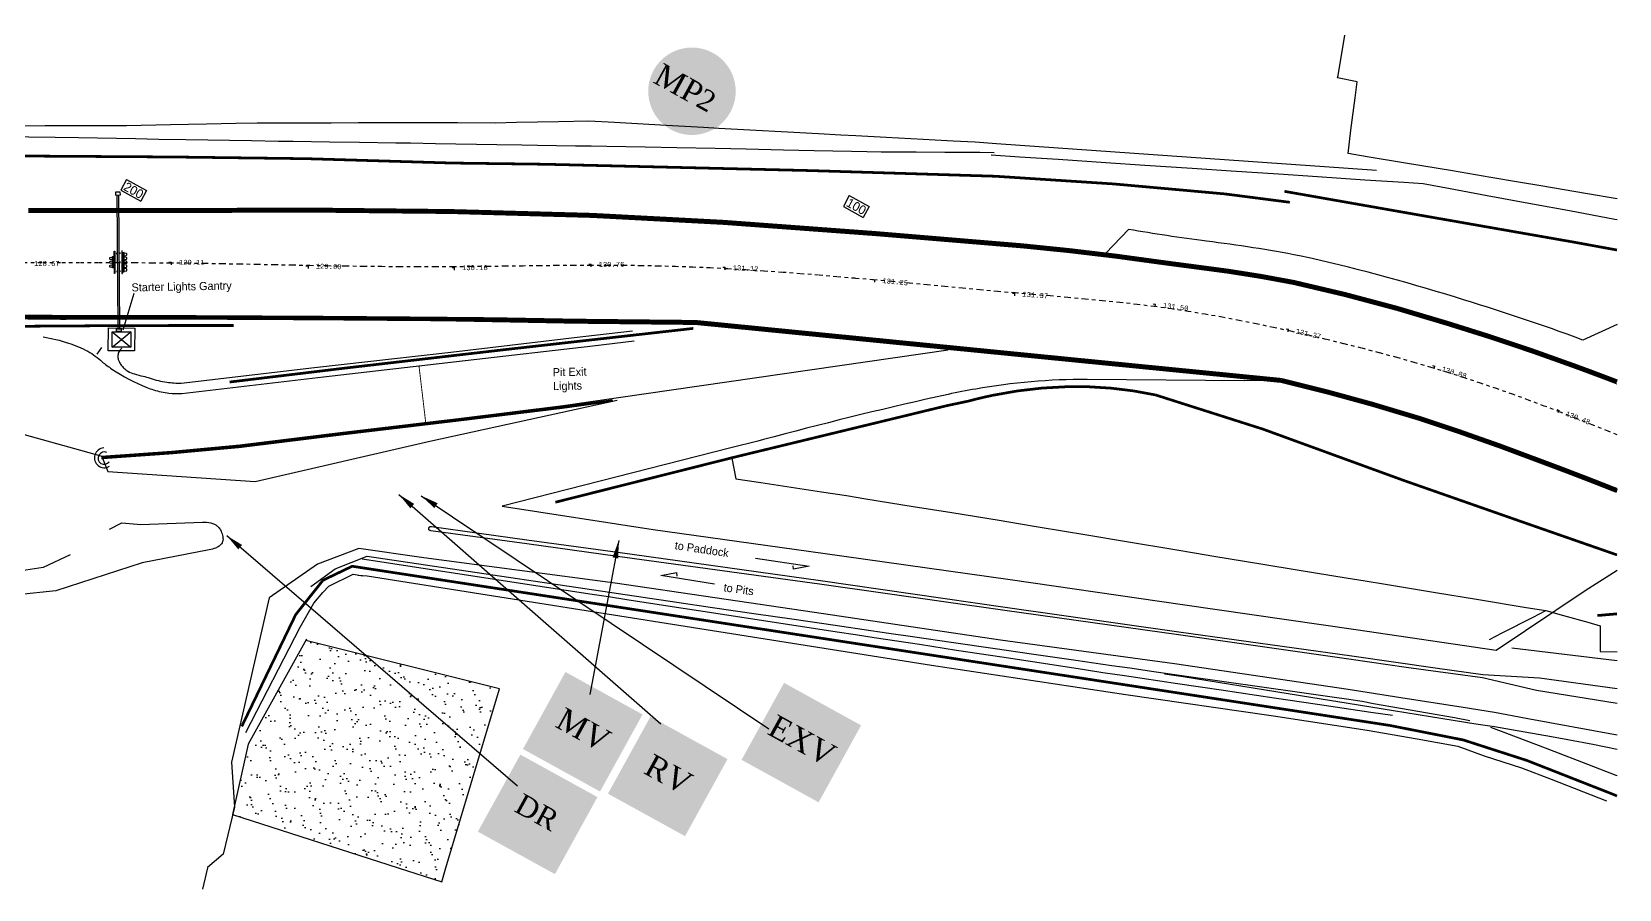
# Model space of a CAD drawing. Extents: x -136 to 854, y -243 to 380.
# Drawn here: x 618.2 to 841.3, y 259.2 to 379.7 of the extents above; entities that cross this region are included whole.
import ezdxf
from ezdxf.enums import TextEntityAlignment as Align

# ---------------------------------------------------------------- set-up
doc = ezdxf.new("R2010")
doc.units = 0
doc.linetypes.add('FIAPOINTILLE', pattern=[1, 0.5, -0.5])
doc.layers.get('0').update_dxf_attribs({"linetype": 'CONTINUOUS'})
for name, color, linetype in [('F1_CONVEYOR_BELT', 253, 'CONTINUOUS'), ('F1_FENCE_DEBRIS', 9, 'FIA_DEBRIS_FENCE'), ('F1_FENCE_SPECTATOR', 9, 'FIA_SPECTATOR_FENCE'), ('F1_GANTRY', 9, 'CONTINUOUS'), ('F1_GANTRY_TEXT', 9, 'CONTINUOUS'), ('F1_GUARDRAIL', 7, 'FIA_GUARDRAIL'), ('F1_KERB_OTHER', 8, 'CONTINUOUS'), ('F1_PIT_LANE', 5, 'CONTINUOUS'), ('F1_POST_OBSERVATION', 3, 'CONTINUOUS'), ('F1_ROAD_SURFACED', 9, 'CONTINUOUS'), ('F1_RUN_OFF_GRAVEL', 144, 'CONTINUOUS'), ('F1_START_LIGHTS', 8, 'CONTINUOUS'), ('F1_TRACK_CENTRELINE', 8, 'FIAPOINTILLE'), ('F1_TRACK_LEFT', 5, 'CONTINUOUS'), ('F1_TRACK_RIGHT', 5, 'CONTINUOUS'), ('F1_TRACK_SIGNAGE', 8, 'CONTINUOUS'), ('F1_TRACK_WHITELINING', 9, 'CONTINUOUS'), ('F1_TURN_NAME', 8, 'CONTINUOUS'), ('F1_TYRE_1', 147, 'FIA_TYRE_1'), ('F1_TYRE_1_BELT', 147, 'FIA_TYRE_1'), ('F1_TYRE_2', 147, 'FIA_TYRE_2'), ('F1_VEHICLE', 1, 'CONTINUOUS'), ('F1_VERGE_GRASSCRETE', 82, 'CONTINUOUS'), ('F1_WALL', 7, 'CONTINUOUS')]:
    doc.layers.add(name, color=color, linetype=linetype)
doc.styles.add('SECURITÉ', font='TIMES.TTF', dxfattribs={"height": 3})
doc.styles.add('survey$0$MONO', font='txt')
doc.styles.add('survey$0$STANDARD', font='MONOTXT', dxfattribs={"width": 2.5})
doc.linetypes.add('FIA_DEBRIS_FENCE', pattern='A,4,-2,["Z",Standard,S=1,R=90,X=0,Y=-0.4],-1', length=7)
doc.linetypes.add('FIA_GUARDRAIL', pattern='A,2,-0.35,[132,ltypeshp.shx,S=0.35,R=0,X=-0.35,Y=0],-0.35,1', length=3.7)
doc.linetypes.add('FIA_SPECTATOR_FENCE', pattern='A,4,-0.7,["+",Standard,S=2,R=0,X=0,Y=-1],-2', length=6.7)
doc.linetypes.add('FIA_TYRE_1', pattern='A,0,[1,fia.shx,S=0.35,R=0,X=0,Y=0],-0.7', length=0.7)
doc.linetypes.add('FIA_TYRE_2', pattern='A,0,[10,fia.shx,S=0.35,R=0,X=0,Y=0],-0.7', length=0.7)
doc.dimstyles.get("Standard").update_dxf_attribs({"dimtxt": 0.18, "dimasz": 0.18, "dimexe": 0.18, "dimexo": 0.0625, "dimgap": 0.09, "dimtad": 0, "dimtih": 1, "dimtoh": 1, "dimdec": 4, "dimzin": 0, "dimdsep": 46, "dimtxsty": 'Standard', "dimcen": 0.09, "dimadec": 0, "dimazin": 0, "dimtfac": 1, "dimtdec": 4, "dimtofl": 0, "dimtmove": 0, "dimatfit": 3, "dimfxl": 1, "dimtolj": 1, "dimtzin": 0, "dimarcsym": 0})

# ---------------------------------------------------------------- blocks, each defined once
blk = doc.blocks.new('survey$0$ECBL1')
at = {"color": 0, "linetype": 'ByBlock'}
for points in [[(-0.5, 0), (0.5, 0)], [(0, -0.5), (0, 0.5)]]:
    blk.add_lwpolyline(points, dxfattribs=at)
blk = doc.blocks.new('bloc_track_signage')
at = {"layer": 'F1_TRACK_SIGNAGE'}
for p, q in [((0, 1.36), (2.53, 1.36)), ((0, 1.36), (0, 0)), ((0, 0), (2.53, 0)), ((2.53, 1.36), (2.53, 0))]:
    blk.add_line(p, q, dxfattribs=at)
blk.add_attdef('TRACK_SIGNAGE', (0.15, 0.18), '', height=1, dxfattribs=at)
blk = doc.blocks.new('BLOC_POST_OBSERVATION')
at = {"layer": 'F1_POST_OBSERVATION'}
h = blk.add_hatch(color=256, dxfattribs=at)
edge = h.paths.add_edge_path()
edge.add_arc((-0.03, 0.11), 4.85, 0, 360)
at = {"layer": 'F1_POST_OBSERVATION', "color": 7, "style": 'SECURITÉ'}
blk.add_text('MP', height=2.5, rotation=0.0363, dxfattribs=at).set_placement((-1.68, 0.11), align=Align.MIDDLE)
blk.add_attdef('NUMBER', text='', height=2.3, rotation=0.1589, dxfattribs=at).set_placement((0.99, 0.02), align=Align.MIDDLE_LEFT)
blk = doc.blocks.new('BLOC_GANTRY')
at = {"layer": 'F1_GANTRY', "linetype": 'ByBlock'}
for p, q in [((-1.04, 0.85), (1.04, -0.85)), ((-1.04, -0.85), (1.04, 0.85))]:
    blk.add_line(p, q, dxfattribs=at)
for points in [[(-1.46, 1.26), (1.46, 1.26), (1.46, -1.26), (-1.46, -1.26)], [(-1.04, 0.85), (1.04, 0.85), (1.04, -0.85), (-1.04, -0.85)]]:
    blk.add_lwpolyline(points, close=True, dxfattribs=at)
blk = doc.blocks.new('SEMAFORO-ANCLAJE')
for p, q in [((-0.14, 0.03), (0, 0.03)), ((-0.14, -0.02), (0, -0.02))]:
    blk.add_line(p, q)
blk.add_lwpolyline([(-0.29, -0.05, 0.015, 0.015, 0), (-0.29, 0.05, 0.015, 0.015, 0), (-0.29, 0, 0.01, 0.01, 0), (-0.14, 0, 0.015, 0.015, 0), (-0.14, 0.05, 0.015, 0.015, 0), (-0.14, -0.05, 0.015, 0.015, 0)], format="xyseb")
blk = doc.blocks.new('SEMAFORO30-PLANTA')
blk.add_line((0, 0.2), (0, -0.2))
blk.add_lwpolyline([(-0.1, 0.15), (-0.35, 0.11, 0.33022), (-0.4, 0.06, 0.065024), (-0.4, -0.06, 0.33022), (-0.35, -0.11), (-0.1, -0.15)], format="xyb")
blk.add_lwpolyline([(0, -0.2), (0.1, -0.1), (0.1, 0.1), (0, 0.2), (-0.1, 0.2), (-0.1, -0.2)], close=True)
blk = doc.blocks.new('BLOC_START_LIGHTS')
at = {"layer": 'F1_START_LIGHTS'}
for p, q in [((-0.09, 7.36), (-0.09, -7.45)), ((0.09, 7.36), (0.09, -7.45))]:
    blk.add_line(p, q, dxfattribs=at)
for points in [[(-0.26, 7.68), (0.26, 7.68), (0.26, 7.38), (-0.26, 7.38)], [(-0.38, 1.25), (-0.43, 1.25), (-0.43, -1.25), (-0.38, -1.25)], [(0.4, 1.25), (0.45, 1.25), (0.45, -1.25), (0.4, -1.25)], [(-0.26, -7.76), (0.26, -7.76), (0.26, -7.46), (-0.26, -7.46)]]:
    blk.add_lwpolyline(points, close=True, dxfattribs=at)
at = {"layer": 'F1_START_LIGHTS', "rotation": 359.9998096561436}
for name, p in [('SEMAFORO30-PLANTA', (-0.53, 0.86)), ('SEMAFORO30-PLANTA', (-0.53, 0.43)), ('SEMAFORO30-PLANTA', (-0.53, 0)), ('SEMAFORO-ANCLAJE', (-0.09, 1)), ('SEMAFORO-ANCLAJE', (-0.09, 0)), ('SEMAFORO30-PLANTA', (-0.53, -0.43)), ('SEMAFORO30-PLANTA', (-0.53, -0.86)), ('SEMAFORO-ANCLAJE', (-0.09, -1))]:
    blk.add_blockref(name, p, dxfattribs=at)
at = {"layer": 'F1_START_LIGHTS', "xscale": -1, "rotation": 359.9998096561436}
for name, p in [('SEMAFORO-ANCLAJE', (0.09, 1)), ('SEMAFORO-ANCLAJE', (0.09, 0)), ('SEMAFORO30-PLANTA', (0.55, 0.43)), ('SEMAFORO30-PLANTA', (0.55, 0)), ('SEMAFORO-ANCLAJE', (0.09, -1)), ('SEMAFORO30-PLANTA', (0.55, -0.43))]:
    blk.add_blockref(name, p, dxfattribs=at)
blk = doc.blocks.new('BLOC_VEHICLE_MEDICAL')
at = {"layer": 'F1_VEHICLE'}
blk.add_hatch(color=256, dxfattribs=at).paths.add_polyline_path([(-4.88, 4.81), (-4.88, -4.95), (4.88, -4.95), (4.88, 4.81)])
at = {"layer": 'F1_VEHICLE', "color": 7, "style": 'SECURITÉ'}
blk.add_text('MV', height=2.5, rotation=0.0363, dxfattribs=at).set_placement((-0.04, 0.14), align=Align.MIDDLE)
blk = doc.blocks.new('BLOC_VEHICLE_RECOVERY')
at = {"layer": 'F1_VEHICLE'}
blk.add_hatch(color=256, dxfattribs=at).paths.add_polyline_path([(-4.63, 4.95), (-4.63, -4.81), (5.13, -4.81), (5.13, 4.95)])
at = {"layer": 'F1_VEHICLE', "color": 7, "style": 'SECURITÉ'}
blk.add_text('RV', height=2.5, rotation=0.0363, dxfattribs=at).set_placement((0.22, 0.29), align=Align.MIDDLE)
blk = doc.blocks.new('BLOC_VEHICLE_EXTRICATION')
at = {"layer": 'F1_VEHICLE'}
blk.add_hatch(color=256, dxfattribs=at).paths.add_polyline_path([(-4.63, 4.66), (-4.63, -5.09), (5.13, -5.09), (5.13, 4.66)])
at = {"layer": 'F1_VEHICLE', "color": 7, "style": 'SECURITÉ'}
blk.add_text('EXV', height=2.5, rotation=0.0363, dxfattribs=at).set_placement((0.22, 0), align=Align.MIDDLE)
blk = doc.blocks.new('BLOC_VEHICLE_OTHER')
at = {"layer": 'F1_VEHICLE'}
blk.add_hatch(color=256, dxfattribs=at).paths.add_polyline_path([(-4.59, 4.81), (-4.59, -4.95), (5.17, -4.95), (5.17, 4.81)])
at = {"layer": 'F1_VEHICLE', "color": 7, "style": 'SECURITÉ'}
blk.add_attdef('TXT', text='', height=2.3, rotation=0.1589, dxfattribs=at).set_placement((-3.37, 0.25), align=Align.MIDDLE_LEFT)

msp = doc.modelspace()

# ---------------------------------------------------------------- hatches: boundary and pattern name
at = {"layer": 'F1_RUN_OFF_GRAVEL'}
h = msp.add_hatch(dxfattribs=at)
h.set_pattern_fill('AR-SAND', color=256, scale=0.063375, angle=-28.879, style=0)
h.set_pattern_definition([(8.6210407, (-718999.0526, 158718.9687), (1.409186791, 2.764913619), [0, -2.446782, 0, -2.7365325, 0, -2.615803125]), (338.6210407, (-718999.0526, 158718.9687), (4.688608644, 2.602050593), [0, -1.3199745, 0, -2.20532325, 0, -0.845105625]), (298.6210407, (-719000.7863, 158719.925), (4.393916769, -2.413065814), [0, -0.8048625, 0, -2.897505, 0, -3.78285375]), (288.6210407, (-719000.7863, 158719.925), (4.91959967, -1.09994671), [0, -0.40243125, 0, -1.8994755, 0, -2.17312875])])
h.paths.add_polyline_path([(656.86, 294.3), (648.63, 279.57), (646.45, 269.66), (675.85, 260.21), (683.97, 287.32), (656.77, 294.14)])

# ---------------------------------------------------------------- linework, layer by layer
at = {"layer": 'F1_CONVEYOR_BELT', "flags": 128}
msp.add_lwpolyline([(628.34, 321.2, 1.270013), (629.15, 318.62, 2.164182)], format="xyb", dxfattribs=at)
at = {"layer": 'F1_FENCE_DEBRIS', "flags": 128}
for points in [[(753.49, 362.7), (751.48, 362.72), (746.56, 362.75), (742.53, 362.77), (737.61, 362.8), (735.59, 362.82), (733.44, 362.87), (728.19, 362.99), (723.88, 363.09), (718.63, 363.21), (716.47, 363.25), (714.27, 363.29), (708.87, 363.39), (704.46, 363.47), (699.07, 363.57), (696.86, 363.61), (694.67, 363.64), (689.31, 363.72), (687.12, 363.75), (683.6, 363.81), (674.99, 363.96), (671.47, 364.03), (669.38, 364.06), (664.27, 364.14), (660.09, 364.2), (654.98, 364.28), (652.89, 364.31), (649.11, 364.37), (639.86, 364.51), (636.07, 364.57), (632.8, 364.64), (624.79, 364.79), (621.51, 364.86), (617.82, 364.9), (608.81, 365.02), (605.12, 365.06), (603.68, 365.07), (600.17, 365.08), (598.73, 365.08), (596.52, 365.1), (591.11, 365.16), (586.69, 365.2), (581.28, 365.25), (579.07, 365.27), (576.98, 365.32), (571.88, 365.45), (567.7, 365.55), (562.6, 365.67), (560.51, 365.72)], [(753.08, 362.41), (757.03, 362.15), (762.5, 361.79), (769.17, 361.34), (774.64, 360.98), (781.32, 360.54), (786.78, 360.17), (793.46, 359.73), (798.92, 359.37), (805.6, 358.92), (811.07, 358.56), (813.8, 358.38), (817.56, 357.68), (822.77, 356.71), (829.14, 355.53), (834.35, 354.57), (840.71, 353.38), (841.02, 353.33)], [(716.63, 319.75), (717.2, 316.88), (720.7, 316.35), (729.23, 315.04), (732.72, 314.51), (735.44, 314.07), (742.09, 312.99), (747.53, 312.11), (754.17, 311.03), (756.89, 310.59), (759.68, 310.12), (766.49, 308.98), (772.07, 308.05), (778.88, 306.91), (781.66, 306.44), (784.36, 306), (790.95, 304.91), (796.34, 304.03), (802.94, 302.94), (805.63, 302.5), (808.5, 302.03), (815.52, 300.87), (821.26, 299.92), (828.27, 298.76), (831, 298.34), (833.48, 297.65), (836.92, 296.69), (838.64, 296.21), (838.64, 292.57), (841.02, 292.52)], [(657.45, 301.73), (660.85, 304.19), (665.38, 305.97), (665.38, 305.97), (665.38, 305.97), (665.38, 305.97), (665.38, 305.97), (665.38, 305.97), (665.38, 305.97), (665.38, 305.97)], [(665.38, 305.97), (708.88, 299.51), (713.89, 298.78), (720.02, 297.89), (725.03, 297.16), (731.15, 296.27), (736.16, 295.54), (738.67, 295.17), (742.34, 294.64), (747.43, 293.91), (753.64, 293.01), (758.73, 292.27), (764.95, 291.37), (770.03, 290.63), (772.57, 290.27), (775.91, 289.79), (780.52, 289.13), (786.15, 288.33), (790.77, 287.67), (796.4, 286.87), (801.01, 286.21), (803.32, 285.88), (803.95, 285.79), (804.57, 285.69), (805.2, 285.61), (806.8, 285.29), (818.19, 283.31), (820.35, 282.89)], [(809.45, 283.57), (806.4, 284.02), (798.94, 285.13), (792.84, 286.03), (785.38, 287.13), (779.27, 288.03), (771.81, 289.14), (768.76, 289.59), (766.16, 289.99), (759.79, 290.97), (754.57, 291.77), (748.2, 292.74), (742.99, 293.55), (736.62, 294.52), (734.02, 294.92), (731.41, 295.32), (725.04, 296.3), (719.83, 297.1), (713.46, 298.08), (708.24, 298.88), (701.87, 299.86), (699.27, 300.26), (696.66, 300.66), (690.29, 301.64), (685.08, 302.44), (678.71, 303.42), (673.5, 304.22), (667.13, 305.2), (664.66, 305.57)], [(823.09, 294.29), (824.87, 295.2), (829.22, 297.43), (831, 298.34)], [(841.02, 278.82), (837.6, 279.49), (834.09, 280.18), (831.8, 280.59), (826.18, 281.58), (823.81, 281.97), (821.2, 282.38), (814.83, 283.41), (809.61, 284.25), (803.23, 285.27), (798.01, 286.11), (791.64, 287.14), (786.42, 287.98), (780.04, 289), (777.43, 289.42)], [(823.25, 281.96), (825.49, 281.1), (830.94, 279.02), (835.4, 277.31), (840.85, 275.22), (841.02, 275.16)]]:
    msp.add_lwpolyline(points, dxfattribs=at)
at = {"layer": 'F1_FENCE_SPECTATOR', "flags": 128}
for points in [[(801.81, 373.58), (802.79, 379.25)], [(807.23, 360.21), (799.89, 360.73), (793.88, 361.15), (786.53, 361.67), (780.52, 362.09), (773.18, 362.61), (767.17, 363.03), (759.82, 363.55), (753.81, 363.97), (750.81, 364.18), (747.74, 364.34), (743.5, 364.57), (738.31, 364.84), (734.06, 365.07), (731.94, 365.18), (728.8, 365.35), (724.46, 365.6), (719.14, 365.89), (714.8, 366.13), (712.63, 366.25), (707.39, 366.54), (700.15, 366.94), (696.53, 367.14), (692.26, 367.06), (686.35, 366.94), (683.39, 366.88), (678.04, 366.89), (670.62, 366.89), (666.92, 366.9), (664.15, 366.89), (660.33, 366.88), (655.65, 366.87), (651.82, 366.86), (649.91, 366.86), (646.93, 366.8), (642.8, 366.72), (637.75, 366.63), (633.62, 366.55), (631.55, 366.51), (628.75, 366.5), (624.86, 366.49), (620.11, 366.48), (616.23, 366.46), (614.28, 366.46), (609.54, 366.42), (602.97, 366.36), (599.69, 366.33)]]:
    msp.add_lwpolyline(points, dxfattribs=at)
at = {"layer": 'F1_FENCE_SPECTATOR'}
msp.add_lwpolyline([(841.02, 356.21), (836.6, 356.97), (830.32, 358.05), (827.18, 358.59), (823.29, 359.24), (817.9, 360.15), (811.31, 361.25), (805.91, 362.15), (803.22, 362.6), (803.63, 365.88), (804.2, 370.42), (804.49, 372.69), (801.75, 373.23), (801.81, 373.58)], dxfattribs=at)
at = {"layer": 'F1_GANTRY_TEXT'}
msp.add_line((632.56, 342.9), (631.04, 337.78), dxfattribs=at)
at = {"layer": 'F1_GUARDRAIL', "flags": 128}
msp.add_lwpolyline([(556.87, 362.24, 0.38, 0.38, 0), (565.82, 362.06, 0.38, 0.38, 0), (585.84, 362.09, 0.38, 0.38, 0), (599.82, 362.2, 0.38, 0.38, 0), (618.13, 362.24, 0.38, 0.38, 0), (638.15, 362.11, 0.38, 0.38, 0), (656.92, 361.87, 0.38, 0.38, 0), (677.28, 361.26, 0.38, 0.38, 0), (690.29, 361.09, 0.38, 0.38, 0), (727.59, 360.2, 0.38, 0.38, 0), (753.7, 359.4, 0.38, 0.38, 0), (770.31, 358.32, 0.38, 0.38, 0), (785.88, 356.92, 0.38, 0.38, 0), (795.04, 355.74, 0, 0, 0)], format="xyseb", dxfattribs=at)
at = {"layer": 'F1_GUARDRAIL', "const_width": 0.38, "flags": 128}
for points in [[(841.02, 349.03), (835, 350.13), (812.58, 354.06), (794.28, 357.28)], [(711.21, 338.01), (684.58, 335.01), (662.44, 332.45), (646.03, 330.47)], [(628, 319.8), (637.92, 320.5), (647.48, 321.38), (661.62, 323.13), (678.63, 325.16), (692.92, 326.91), (699.9, 327.87)], [(838.27, 297.64), (841.02, 297.88)]]:
    msp.add_lwpolyline(points, dxfattribs=at)
msp.add_lwpolyline([(841.02, 306.17), (840.94, 306.19), (829.14, 310.3), (810.89, 316.69), (791.25, 323.85), (776.18, 328.65, 0.044926), (766.82, 329.8, 0.01488), (763.67, 329.81, 0.04505), (753.27, 328.6, 0.014762), (749.87, 327.79), (746.85, 327.15), (716.75, 319.85), (691.82, 313.57)], format="xyb", dxfattribs=at)
at = {"layer": 'F1_GUARDRAIL', "const_width": 0.38}
msp.add_lwpolyline([(647.74, 282.05), (655.33, 297.78), (659.16, 302.6), (663.26, 304.57), (809.08, 282.19), (819.41, 280.15), (828.34, 277.27), (840.23, 272.6), (841.02, 272.27)], dxfattribs=at)
at = {"layer": 'F1_KERB_OTHER', "const_width": 0.254}
msp.add_lwpolyline([(793.79, 330.67), (813.08, 325.38), (830.3, 319.3), (841.02, 315.08)], dxfattribs=at)
at = {"layer": 'F1_PIT_LANE'}
msp.add_lwpolyline([(619.83, 336.81, -0.04548), (623.38, 335.95, -0.036917), (626.13, 334.79, -0.045661), (627.16, 334.12, -0.01146), (628.12, 333.33, 0.037877), (629.49, 332.3, 0.047077), (634.41, 329.7, 0.017116), (635.36, 329.37, 0.04663), (637.51, 328.92, 0.038006), (639.32, 328.86), (659.21, 331.2), (679.13, 333.49), (697.09, 335.58), (702.87, 336.25)], format="xyb", dxfattribs=at)
for points in [[(627.98, 320.06), (637.9, 320.76), (647.45, 321.63), (661.59, 323.38), (678.6, 325.41), (692.89, 327.16), (747, 335)], [(627.98, 320.06), (597.32, 328.57), (580.48, 328.21), (569.95, 327.86), (554.61, 327.46), (540.92, 327.08), (519.36, 326.33), (502.47, 325.54), (482.08, 324.57), (470.37, 323.95), (451.88, 322.63), (432.79, 321.31), (414.81, 319.77), (400.15, 318.36)]]:
    msp.add_lwpolyline(points, dxfattribs=at)
at = {"layer": 'F1_ROAD_SURFACED'}
for points in [[(841.02, 338.58), (836.24, 336.37, 0.01592), (818.32, 342.38, 0.02165), (796.39, 348.22, 0.01812), (783.35, 350.26, -0.00544), (777.75, 351.05, -0.002), (772.38, 351.92), (769.18, 348.59)], [(630.89, 335.23, 0.05578), (630.59, 334.9, 0.05069), (630.44, 334.63, 0.05576), (630.35, 334.36, 0.05578), (630.33, 334.07, 0.05076), (630.36, 333.76, 0.05589), (630.51, 333.34, 0.04507), (630.8, 332.84, 0.04649), (631.15, 332.44, 0.0628), (631.74, 331.99, 0.05448), (632.65, 331.61, 0.01811), (633.88, 331.29, -0.02279), (634.85, 331.02, 0.04569), (637.22, 330.45, 0.03755), (639.22, 330.31), (657.95, 332.49), (677.13, 334.65), (695.67, 336.88), (702.67, 337.66, 0.03755)], [(793.79, 330.67), (788.72, 330.62), (766.56, 330.82, 0.04571), (750.89, 329.49, 0.00956), (747.02, 328.74, 0.01083), (722.57, 322.77, -0.00098), (716.47, 321.2), (684.35, 313.03), (705.55, 309.76), (729.43, 306.42), (755.72, 302.69), (779.95, 299.2), (804.3, 295.69), (824.04, 292.79), (836.53, 301.16), (841.02, 304.04)], [(629.15, 309.77), (630.87, 310.67), (633.55, 310.43), (642.22, 310.78, -0.04543), (643.38, 310.67, -0.06013), (643.9, 310.49, -0.0596), (644.25, 310.27, -0.06345), (644.56, 309.95, -0.03877), (644.74, 309.66, -0.05387), (645.03, 308.95, -0.05091), (645.1, 308.54, -0.06434), (645.09, 308.19, -0.07225), (644.98, 307.88, -0.06881), (644.8, 307.61, -0.05667), (644.55, 307.39, -0.06062), (644.05, 307.12, -0.04751), (643.17, 306.88), (633.75, 305.03), (621.59, 301.13), (605.39, 299.43), (603.2, 299.95)], [(841.02, 285.26), (829.7, 287.08), (822.12, 288.9), (811.4, 290.34), (803.66, 291.46), (779.4, 294.91), (754.97, 298.34), (728.95, 302.03), (700.53, 305.95), (687.79, 307.73), (674.31, 309.57, -0.0561), (674.19, 309.6, -0.05517), (674.13, 309.63, -0.04702), (674.09, 309.66, -0.05341), (674.06, 309.69, -0.05503), (674.04, 309.73, -0.05113), (674.03, 309.77, -0.06317), (674.03, 309.86, -0.01669), (674.03, 309.89, -0.0547), (674.05, 309.98, -0.04586), (674.07, 310.03, -0.05208), (674.1, 310.07, -0.0542), (674.14, 310.11, -0.05113), (674.18, 310.13, -0.0443), (674.23, 310.15, -0.05189), (674.31, 310.16, -0.04572), (674.42, 310.15), (687.83, 308.27), (700.61, 306.54), (729.07, 302.55), (755.01, 298.84), (779.44, 295.33), (803.77, 291.99), (815.78, 290.25), (822.17, 289.33), (830.13, 288.9), (841.02, 287.37)]]:
    msp.add_lwpolyline(points, format="xyb", dxfattribs=at)
for points in [[(627.41, 334.37), (628.06, 335.33)], [(628.06, 320), (628.91, 317.89), (649.62, 316.49), (674.19, 322.15), (700.5, 327.93)], [(623.65, 306.19), (619.85, 304.4), (609.44, 302.8), (603.2, 302.51)], [(841.02, 280.82), (828.27, 283.17), (823.79, 283.99), (819.39, 284.73), (810.62, 286.09), (803.22, 287.26), (778.81, 290.83), (754.38, 294.19), (728.25, 298.08), (700.23, 302.18), (673.34, 305.74), (664.2, 307.08), (658.41, 304.84), (651.61, 300.13), (646.28, 277.04), (646.7, 270.7), (645.12, 264.09), (642.94, 262.2), (642.93, 262.18)], [(826.25, 293.11), (841.02, 291.33)], [(642.93, 262.18), (642.23, 259.16)]]:
    msp.add_lwpolyline(points, dxfattribs=at)
at = {"layer": 'F1_RUN_OFF_GRAVEL'}
for points in [[(656.86, 294.3), (648.63, 279.57), (646.45, 269.66), (669.74, 262.18)], [(676.44, 262.18), (683.97, 287.32), (656.77, 294.14), (656.86, 294.3)], [(669.74, 262.18), (675.85, 260.21), (676.44, 262.18)]]:
    msp.add_lwpolyline(points, dxfattribs=at)
at = {"layer": 'F1_TRACK_CENTRELINE'}
msp.add_polyline3d([(841.02, 323.04, 165.15), (839.77, 323.55, 165.18), (837.52, 324.46, 165.25), (835.26, 325.36, 165.31), (833.02, 326.24, 165.38), (830.79, 327.1, 165.44), (828.57, 327.93, 165.51), (826.34, 328.75, 165.57), (824.1, 329.54, 165.64), (821.85, 330.31, 165.7), (819.57, 331.06, 165.76), (817.26, 331.8, 165.83), (814.91, 332.52, 165.89), (812.51, 333.23, 165.95), (810.07, 333.91, 166.01), (807.61, 334.58, 166.07), (805.12, 335.23, 166.13), (802.62, 335.86, 166.19), (800.13, 336.47, 166.25), (797.64, 337.05, 166.3), (795.18, 337.61, 166.35), (792.74, 338.14, 166.4), (790.32, 338.65, 166.44), (787.92, 339.13, 166.48), (785.53, 339.58, 166.52), (783.15, 340, 166.55), (780.77, 340.39, 166.57), (778.39, 340.75, 166.59), (775.99, 341.08, 166.6), (773.58, 341.38, 166.6), (771.16, 341.65, 166.6), (768.72, 341.9, 166.6), (766.27, 342.13, 166.58), (763.82, 342.36, 166.57), (761.35, 342.57, 166.55), (758.89, 342.78, 166.53), (756.43, 342.99, 166.51), (753.96, 343.21, 166.49), (751.49, 343.44, 166.47), (749.02, 343.66, 166.45), (746.55, 343.89, 166.44), (744.06, 344.13, 166.42), (741.56, 344.36, 166.4), (739.04, 344.59, 166.38), (736.5, 344.83, 166.36), (733.95, 345.05, 166.34), (731.38, 345.28, 166.32), (728.8, 345.49, 166.29), (726.23, 345.7, 166.27), (723.66, 345.89, 166.24), (721.1, 346.07, 166.22), (718.56, 346.24, 166.18), (716.06, 346.38, 166.15), (713.58, 346.51, 166.1), (711.14, 346.61, 166.06), (708.71, 346.7, 166.01), (706.31, 346.77, 165.95), (703.93, 346.82, 165.89), (701.55, 346.85, 165.83), (699.17, 346.87, 165.76), (696.8, 346.87, 165.69), (694.42, 346.86, 165.61), (692.03, 346.84, 165.53), (689.63, 346.81, 165.44), (687.23, 346.78, 165.35), (684.8, 346.75, 165.26), (682.36, 346.71, 165.17), (679.91, 346.69, 165.08), (677.43, 346.67, 164.99), (674.94, 346.66, 164.89), (672.43, 346.66, 164.8), (669.91, 346.67, 164.71), (667.38, 346.69, 164.63), (664.85, 346.72, 164.54), (662.33, 346.75, 164.45), (659.82, 346.79, 164.37), (657.32, 346.84, 164.28), (654.85, 346.89, 164.2), (652.38, 346.94, 164.12), (649.93, 346.99, 164.04), (647.49, 347.04, 163.96), (645.04, 347.08, 163.88), (642.6, 347.13, 163.81), (640.14, 347.16, 163.73), (637.68, 347.19, 163.66), (635.19, 347.2, 163.58), (632.68, 347.21, 163.51), (630.14, 347.21, 163.44), (627.57, 347.21, 163.37), (624.95, 347.21, 163.3), (622.29, 347.21, 163.24), (619.58, 347.22, 163.17), (616.8, 347.23, 163.11)], dxfattribs=at)
at = {"layer": 'F1_TRACK_LEFT', "const_width": 0.634}
msp.add_lwpolyline([(841.02, 330.52, 0.004012), (834.94, 332.8, 0.01434), (817.23, 338.74, 0.02169), (795.61, 344.5, 0.01877), (781.85, 346.68, -0.00103), (777.24, 347.29, 0.01288), (757.45, 349.65), (736.71, 351.38), (715.5, 352.95), (696.98, 353.93), (677.15, 354.47), (657.09, 354.68), (637.46, 354.61), (617.77, 354.61)], format="xyb", dxfattribs=at)
at = {"layer": 'F1_TRACK_RIGHT', "const_width": 0.634}
msp.add_lwpolyline([(841.02, 315.18, 0.005788), (830.3, 319.3, 0.01347), (813.08, 325.38, 0.0179), (793.79, 330.67), (711.55, 338.81), (694.45, 338.99), (676.08, 339.33), (657.92, 339.47), (638.14, 339.57), (622.42, 339.53), (612.62, 339.63), (617.52, 339.58), (593.03, 339.72), (575.95, 339.66), (559.02, 339.83), (541.27, 339.81), (522.03, 339.64), (505.93, 339.54), (487.68, 339.15), (469.03, 338.74), (450.48, 338.06), (432.19, 337.28), (412.9, 336.1, 0.005775), (400.15, 335.19)], format="xyb", dxfattribs=at)
at = {"layer": 'F1_TRACK_WHITELINING', "const_width": 0.127}
for points in [[(841.02, 330.18, 0.004088), (834.83, 332.5, 0.014341), (817.13, 338.43, 0.021688), (795.55, 344.19, 0.018767), (781.81, 346.37, -0.001031), (777.2, 346.98, 0.01288), (757.43, 349.33), (736.69, 351.06), (715.48, 352.63), (696.96, 353.61), (677.14, 354.16), (657.09, 354.36), (637.46, 354.29), (617.77, 354.29)], [(711.56, 339.13), (694.45, 339.31), (682.8, 339.52), (625.71, 339.85), (622.42, 339.84), (616.11, 339.91), (593.03, 340.04), (575.95, 339.98), (559.02, 340.14), (541.27, 340.13), (522.03, 339.96), (505.93, 339.85), (487.67, 339.46), (469.03, 339.06), (450.47, 338.38), (432.17, 337.6), (412.88, 336.42, 0.005763), (400.15, 335.51)], [(711.56, 339.13), (694.45, 339.31), (682.8, 339.52), (625.71, 339.85), (622.42, 339.84), (616.11, 339.91), (593.03, 340.04), (575.95, 339.98), (559.02, 340.14), (541.27, 340.13), (522.03, 339.96), (505.93, 339.85), (487.67, 339.46), (469.03, 339.06), (450.47, 338.38), (432.17, 337.6), (412.88, 336.42, 0.005763), (400.15, 335.51)], [(841.02, 315.52, 0.005724), (830.41, 319.6, 0.01347), (813.18, 325.68, 0.01792), (793.84, 330.98)]]:
    msp.add_lwpolyline(points, format="xyb", dxfattribs=at)
at = {"layer": 'F1_TRACK_WHITELINING', "linetype": 'FIAPOINTILLE', "const_width": 0.127}
msp.add_lwpolyline([(793.84, 330.98), (711.56, 339.13)], dxfattribs=at)
at = {"layer": 'F1_TRACK_WHITELINING', "const_width": 0.127}
msp.add_lwpolyline([(672.65, 332.74), (673.62, 324.56)], dxfattribs=at)
at = {"layer": 'F1_TURN_NAME'}
for p, q in [((719.95, 305.71), (727.47, 304.58)), ((706.66, 303.27), (708.86, 303.69)), ((708.86, 303.69), (708.9, 303.18)), ((725.28, 304.14), (725.23, 304.65)), ((727.47, 304.58), (725.28, 304.14)), ((714.17, 302.06), (706.66, 303.27))]:
    msp.add_line(p, q, dxfattribs=at)
at = {"layer": 'F1_TYRE_1', "flags": 128}
msp.add_lwpolyline([(664.08, 303.33), (665.38, 303.24), (744.66, 290.65), (771.99, 286.56), (792.75, 283.52), (805.9, 281.53), (812.94, 280.32), (818.67, 279.27), (822.37, 277.93), (827.61, 276.21), (831.75, 274.62), (839.55, 271.6)], dxfattribs=at)
msp.add_lwpolyline([(664.08, 303.33), (665.38, 303.24), (744.66, 290.65), (771.99, 286.56), (792.75, 283.52), (805.9, 281.53), (812.94, 280.32), (818.67, 279.27), (822.37, 277.93), (827.61, 276.21), (831.75, 274.62), (839.55, 271.6)], dxfattribs=at)
at = {"layer": 'F1_TYRE_1_BELT', "flags": 128}
msp.add_lwpolyline([(628.8, 320.55, 2.164182), (629.13, 319.27)], format="xyb", dxfattribs=at)
at = {"layer": 'F1_TYRE_2', "flags": 128}
msp.add_lwpolyline([(648.32, 281.19), (655.94, 296.02), (657.87, 299.4), (659.12, 300.88), (659.96, 301.76), (663.41, 303.44), (664.74, 303.23)], dxfattribs=at)
at = {"layer": 'F1_WALL', "const_width": 0.38}
msp.add_lwpolyline([(604.95, 338.68), (609.58, 338.29), (615.41, 338.3), (631.85, 338.41), (642.07, 338.42), (646.62, 338.42)], dxfattribs=at)

# ---------------------------------------------------------------- block references
at = {"layer": 'F1_GANTRY', "xscale": 1.267499999982368, "yscale": 1.267500000074506, "zscale": 1.2675, "rotation": 359.6198743662814}
msp.add_blockref('BLOC_GANTRY', (630.85, 336.46), dxfattribs=at)
at = {"layer": 'F1_KERB_OTHER'}
ref = msp.add_blockref('BLOC_VEHICLE_OTHER', (689.05, 269.94), dxfattribs=dict(at, xscale=1.267499999840341, yscale=1.267500000074506, zscale=1.2675, rotation=331.1210406934555))
ref.add_attrib('TXT', 'DR', dxfattribs={"layer": 'F1_VEHICLE', "color": 7, "height": 2.915, "rotation": 331.28, "style": 'SECURITÉ'}).set_placement((686.57, 271.46), align=Align.MIDDLE_LEFT)
at = {"layer": 'F1_POST_OBSERVATION', "xscale": 1.267499999840341, "yscale": 1.267500000074506, "zscale": 1.2675, "rotation": 331.1210406934555}
msp.add_blockref('BLOC_POST_OBSERVATION', (710.98, 371.21), dxfattribs=at).add_auto_attribs({'NUMBER': '2'})
at = {"layer": 'F1_TRACK_CENTRELINE', "yscale": 0.6971249999478459, "zscale": 0.6971250000000001}
for p, xscale, rotation in [((637.86, 347.3, 163.65), 0.697124999973921, 0.04104068989358094), ((657.11, 346.8, 164.27), 0.6971250000453485, 358.6010406797495), ((677.66, 346.55, 164.98), 0.697124999973921, 0.04104068989358094), ((696.86, 347.02, 165.74), 0.697124999973921, 0.04104068989358094), ((715.68, 346.61, 166.19), 0.6971250000287593, 357.1610406939895), ((736.73, 344.86, 166.36), 0.6971249999687011, 354.2810406884726), ((756.41, 342.92, 166.51), 0.6971250000109542, 355.7210406523599), ((776.17, 341.41, 166.68), 0.6971250000511725, 352.841040651934), ((794.87, 337.89, 166.38), 0.6971249999449811, 347.0810407231504), ((815.42, 332.69, 165.89), 0.6971249998669808, 342.7610407104295), ((832.88, 326.49, 165.38), 0.6971250000295948, 338.4410406717283)]:
    msp.add_blockref('survey$0$ECBL1', p, dxfattribs=dict(at, xscale=xscale, rotation=rotation))
at = {"layer": 'F1_TRACK_SIGNAGE', "xscale": 1.267499999840341, "yscale": 1.267500000074506, "zscale": 1.2675, "rotation": 331.1210406934555}
for p, values in [((630.73, 357.43), {'TRACK_SIGNAGE': '200'}), ((630.73, 357.43), {'TRACK_SIGNAGE': '200'}), ((732.29, 355.17), {'TRACK_SIGNAGE': '100'}), ((732.29, 355.17), {'TRACK_SIGNAGE': '100'})]:
    msp.add_blockref('bloc_track_signage', p, dxfattribs=at).add_auto_attribs(values)
at = {"layer": 'F1_VEHICLE', "xscale": 1.267499999840341, "yscale": 1.267500000074506, "zscale": 1.2675, "rotation": 331.1210406934555}
for name, p in [('BLOC_VEHICLE_MEDICAL', (695.71, 281.38)), ('BLOC_VEHICLE_EXTRICATION', (726.24, 280.17)), ('BLOC_VEHICLE_RECOVERY', (707.29, 275.1))]:
    msp.add_blockref(name, p, dxfattribs=at)
at = {"layer": 'F1_VERGE_GRASSCRETE', "xscale": 1.267499999997508, "yscale": 1.267500000074506, "zscale": 1.2675, "rotation": 180.3713844959842}
msp.add_blockref('BLOC_START_LIGHTS', (630.41, 347.31), dxfattribs=at)

# ---------------------------------------------------------------- texts
at = {"layer": 'F1_GANTRY_TEXT', "style": 'survey$0$MONO'}
for s, height, p in [('Starter Lights Gantry', 1.1407, (632.26, 343.2)), ('Pit Exit', 1.141, (691.46, 331.28)), ('Pit Exit', 1.141, (691.46, 331.28)), ('Lights', 1.141, (691.5, 329.33)), ('Lights', 1.141, (691.5, 329.33))]:
    msp.add_text(s, height=height, rotation=1.121, dxfattribs=at).set_placement(p)
at = {"layer": 'F1_TRACK_CENTRELINE', "style": 'survey$0$STANDARD'}
for s, rotation, p in [('128.67', 0.041, (618.54, 346.78)), ('129.11', 0.041, (638.91, 346.95)), ('129.60', 358.601, (658.14, 346.42)), ('130.16', 0.041, (678.7, 346.2)), ('130.76', 0.041, (697.9, 346.66)), ('131.12', 357.161, (716.72, 346.21)), ('131.25', 354.281, (737.74, 344.4)), ('131.37', 355.721, (757.43, 342.49)), ('131.50', 352.841, (777.16, 340.93)), ('131.27', 347.081, (795.81, 337.32)), ('130.88', 342.761, (816.32, 332.04)), ('130.48', 338.441, (833.72, 325.78))]:
    msp.add_text(s, height=0.697, rotation=rotation, dxfattribs=at).set_placement(p)
at = {"layer": 'F1_TURN_NAME', "style": 'survey$0$MONO'}
for s, rotation, p in [('to Paddock', 351.5147, (708.54, 306.97)), ('to Pits', 352.1925, (715.41, 301.05))]:
    msp.add_text(s, height=1.141, rotation=rotation, dxfattribs=at).set_placement(p)

# ---------------------------------------------------------------- leaders
at = {"layer": 'F1_VEHICLE'}
for points in [[(669.83, 314.67), (706.65, 282.42)], [(672.97, 314.48), (721.83, 281.71)], [(645.63, 308.88), (686.51, 273.72)], [(700.72, 308.2), (696.68, 286.56)]]:
    msp.add_leader(points, dimstyle='Standard', override={"dimtxt": 2.5, "dimasz": 2.5, "dimexe": 1.25, "dimexo": 0.625, "dimgap": 0.625, "dimtad": 0, "dimtih": 0, "dimtoh": 0, "dimzin": 8, "dimlunit": 6, "dimcen": 2.5, "dimtofl": 1}, dxfattribs=at)

doc.saveas('drawing.dxf')
